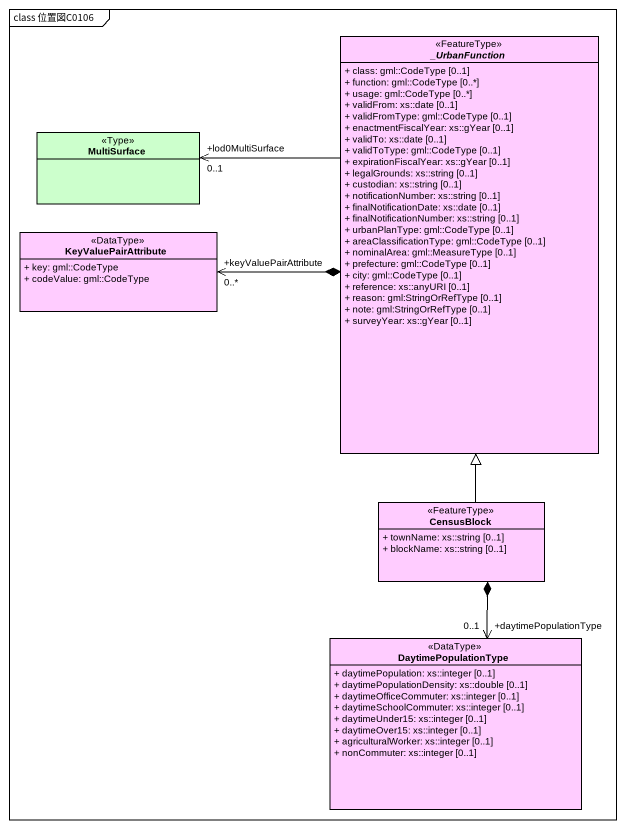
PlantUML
@startuml
mainframe class 位置図C0106
hide circle
hide empty members
skinparam classAttributeIconSize 0
abstract class "_UrbanFunction" as UrbanFunction <<FeatureType>> #FFCCFF {
  + class: gml::CodeType [0..1]
  + function: gml::CodeType [0..*]
  + usage: gml::CodeType [0..*]
  + validFrom: xs::date [0..1]
  + validFromType: gml::CodeType [0..1]
  + enactmentFiscalYear: xs::gYear [0..1]
  + validTo: xs::date [0..1]
  + validToType: gml::CodeType [0..1]
  + expirationFiscalYear: xs::gYear [0..1]
  + legalGrounds: xs::string [0..1]
  + custodian: xs::string [0..1]
  + notificationNumber: xs::string [0..1]
  + finalNotificationDate: xs::date [0..1]
  + finalNotificationNumber: xs::string [0..1]
  + urbanPlanType: gml::CodeType [0..1]
  + areaClassificationType: gml::CodeType [0..1]
  + nominalArea: gml::MeasureType [0..1]
  + prefecture: gml::CodeType [0..1]
  + city: gml::CodeType [0..1]
  + reference: xs::anyURI [0..1]
  + reason: gml:StringOrRefType [0..1]
  + note: gml:StringOrRefType [0..1]
  + surveyYear: xs::gYear [0..1]
}
class MultiSurface <<Type>> #CCFFCC
class KeyValuePairAttribute <<DataType>> #FFCCFF {
  + key: gml::CodeType
  + codeValue: gml::CodeType
}
class CensusBlock <<FeatureType>> #FFCCFF {
  + townName: xs::string [0..1]
  + blockName: xs::string [0..1]
}
class DaytimePopulationType <<DataType>> #FFCCFF {
  + daytimePopulation: xs::integer [0..1]
  + daytimePopulationDensity: xs::double [0..1]
  + daytimeOfficeCommuter: xs::integer [0..1]
  + daytimeSchoolCommuter: xs::integer [0..1]
  + daytimeUnder15: xs::integer [0..1]
  + daytimeOver15: xs::integer [0..1]
  + agriculturalWorker: xs::integer [0..1]
  + nonCommuter: xs::integer [0..1]
}
MultiSurface "+lod0MultiSurface\n0..1" <-right- UrbanFunction
KeyValuePairAttribute "+keyValuePairAttribute\n0..*" <-right-* UrbanFunction
CensusBlock -up-|> UrbanFunction
DaytimePopulationType "+daytimePopulationType\n0..1" <-up-* CensusBlock
@enduml
